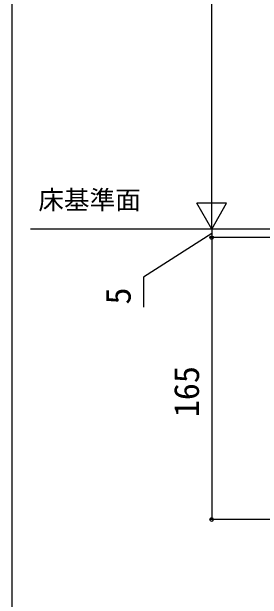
# Model space of a CAD drawing. Units: millimetres, scale not verified. Extents: x -875 to 875, y -1303 to 1295.
# Drawn here: x -875 to -728.4, y -1047.4 to -703.5 of the extents above; entities that cross this region are included whole.
import ezdxf
from ezdxf.enums import TextEntityAlignment as Align

# ---------------------------------------------------------------- set-up
doc = ezdxf.new("R2010")
doc.units = ezdxf.units.MM
doc.header["$LTSCALE"] = 8
for name, color, linetype in [('0-2_USER1', 3, 'Continuous'), ('0-4_YKK_12', 2, 'Continuous'), ('0-6_YKK_D', 6, 'Continuous'), ('0-7_YKK_ZWAK', 7, 'Continuous')]:
    doc.layers.add(name, color=color, linetype=linetype)
doc.styles.add('ＭＳ ゴシック', font='')
doc.styles.get('ＭＳ ゴシック').set_extended_font_data('MS Gothic')

msp = doc.modelspace()

# ---------------------------------------------------------------- linework, layer by layer
at = {"layer": '0-4_YKK_12'}
msp.add_line((772.218, -830.697), (-864.08, -830.697), dxfattribs=at)
at = {"layer": '0-6_YKK_D'}
for p, q in [((-758.002, -813.197), (-758.002, -275.197)), ((-758.002, -830.697), (-758.002, -800.387)), ((-758.002, -830.697), (-766.752, -815.542)), ((-749.252, -815.542), (-766.752, -815.542)), ((-758.002, -830.697), (-749.252, -815.542)), ((-758.003, -830.697), (-758.003, -826.397)), ((-730.515, -830.697), (-759.003, -830.697)), ((-730.514, -830.697), (-759.002, -830.697)), ((-758.003, -830.697), (-758.003, -835.697)), ((-758.003, -830.697), (-758.003, -835.697)), ((-688.703, -835.697), (-759.003, -835.697)), ((-734.003, -835.697), (-759.003, -835.697)), ((-758.003, -835.697), (-758.003, -1000.697)), ((-758.003, -835.697), (-758.003, -839.997)), ((-688.703, -1000.697), (-759.003, -1000.697))]:
    msp.add_line(p, q, dxfattribs=at)
msp.add_lwpolyline([(-758.003, -833.197), (-798.003, -858.77), (-798.003, -876.361)], dxfattribs=at)
for centre in [(-758.003, -835.697), (-758.003, -835.697), (-758.003, -1000.697)]:
    msp.add_circle(centre, 1.075, dxfattribs=at)
at = {"layer": '0-7_YKK_ZWAK'}
msp.add_line((-875, 1247.3), (-875, -1302.7), dxfattribs=at)

# ---------------------------------------------------------------- texts
at = {"layer": '0-2_USER1', "style": 'ＭＳ ゴシック'}
msp.add_text('床基準面', height=11, dxfattribs=at).set_placement((-859.449, -822.427), align=Align.BOTTOM_LEFT)
at = {"layer": '0-6_YKK_D', "style": 'ＭＳ ゴシック'}
for s, p in [('5', (-801.003, -874.838)), ('165', (-761.003, -940.811))]:
    msp.add_text(s, height=14.66, rotation=90, dxfattribs=at).set_placement(p, align=Align.BOTTOM_LEFT)

doc.saveas('drawing.dxf')
